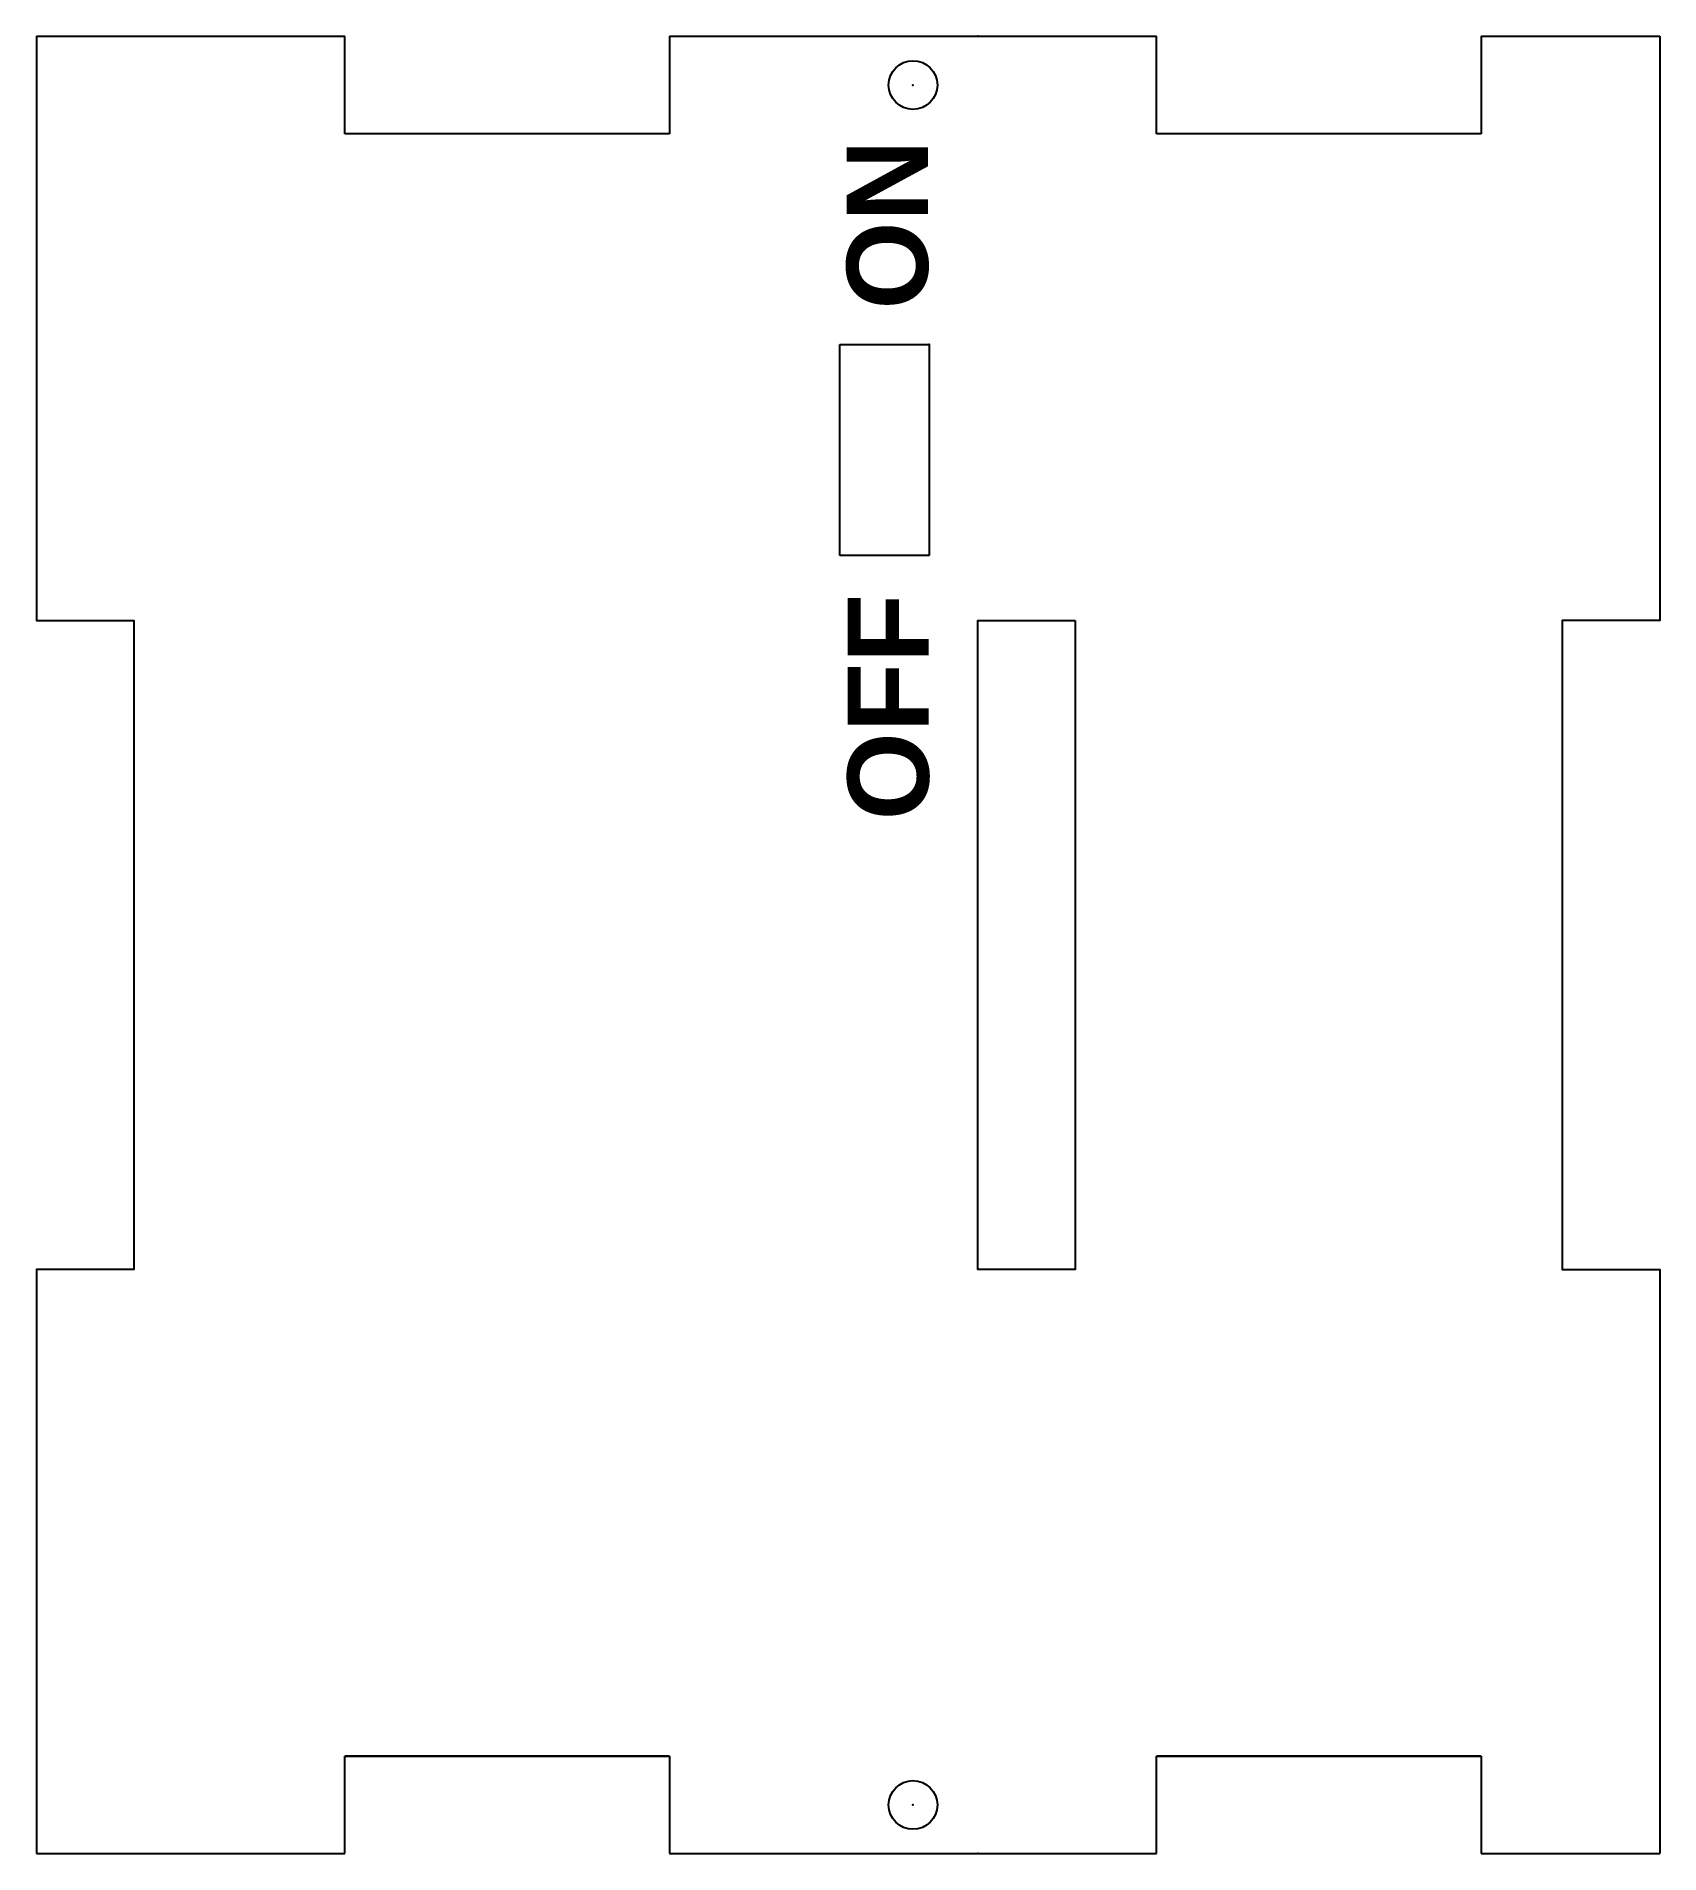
# Model space of a CAD drawing. Header units: millimetres. Extents: x 995 to 1095, y 695 to 807.
import ezdxf

# ---------------------------------------------------------------- set-up
doc = ezdxf.new("R2010")
doc.units = ezdxf.units.MM
doc.layers.add('FabLab', color=4, linetype='Continuous', true_color=0x00ffff)
doc.layers.add('FabLab$CUT', color=18, linetype='Continuous', true_color=0x000000)
doc.styles.add('Arial Regular', font='')
doc.styles.get('Arial Regular').set_extended_font_data('Arial')

msp = doc.modelspace()

# ---------------------------------------------------------------- linework, layer by layer
at = {"layer": 'FabLab'}
msp.add_point((1049.51, 788.05), dxfattribs=at)
at = {"layer": 'FabLab$CUT'}
for p, q in [((994.51, 807.05), (1013.51, 807.05)), ((1013.51, 801.05), (1013.51, 807.05)), ((1033.51, 807.05), (1052.51, 807.05)), ((1033.51, 807.05), (1033.51, 801.05)), ((1052.51, 807.05), (1063.51, 807.05)), ((1063.51, 801.05), (1063.51, 807.05)), ((1083.51, 807.05), (1094.51, 807.05)), ((1083.51, 807.05), (1083.51, 801.05)), ((1033.51, 801.05), (1013.51, 801.05)), ((1083.51, 801.05), (1063.51, 801.05)), ((1044.01, 775.05), (1044.01, 788.05)), ((1044.01, 788.05), (1049.51, 788.05)), ((1049.51, 788.05), (1049.51, 775.05)), ((1049.51, 775.05), (1044.01, 775.05)), ((1033.51, 701.05), (1013.51, 701.05)), ((1013.51, 695.05), (1013.51, 701.05)), ((1013.51, 701.05), (1033.51, 701.05)), ((1033.51, 701.05), (1033.51, 695.05)), ((1083.51, 701.05), (1063.51, 701.05)), ((1063.51, 695.05), (1063.51, 701.05)), ((1063.51, 701.05), (1083.51, 701.05)), ((1083.51, 701.05), (1083.51, 695.05)), ((994.51, 695.05), (1013.51, 695.05)), ((1033.51, 695.05), (1052.51, 695.05)), ((1052.51, 695.05), (1063.51, 695.05)), ((1083.51, 695.05), (1094.51, 695.05))]:
    msp.add_line(p, q, dxfattribs=at)
for points in [[(994.51, 807.05), (994.51, 771.05), (1000.51, 771.05), (1000.51, 731.05), (994.51, 731.05), (994.51, 695.05)], [(1094.51, 807.05), (1094.51, 771.05), (1088.51, 771.05), (1088.51, 731.05), (1094.51, 731.05), (1094.51, 695.05)]]:
    msp.add_lwpolyline(points, dxfattribs=at)
msp.add_lwpolyline([(1058.51, 771.05), (1058.51, 731.05), (1052.51, 731.05), (1052.51, 771.05)], close=True, dxfattribs=at)
for centre in [(1048.51, 804.05), (1048.51, 698.05)]:
    msp.add_circle(centre, 1.5, dxfattribs=at)
for p in [(1052.51, 807.05), (1048.51, 804.05), (1049.51, 788.05), (1048.51, 698.05), (1052.51, 695.05), (1052.51, 695.05)]:
    msp.add_point(p, dxfattribs=at)

# ---------------------------------------------------------------- texts
at = {"layer": 'FabLab', "char_height": 5, "attachment_point": 1, "rotation": 90, "style": 'Arial Regular'}
for s, insert, width in [('{\\fArial|b1;ON}', (1044.43, 790.21), 29.7826), ('{\\fArial|b1;OFF}', (1044.48, 758.73), 37.1739)]:
    msp.add_mtext(s, dxfattribs=dict(at, insert=insert, width=width))

doc.saveas('drawing.dxf')
